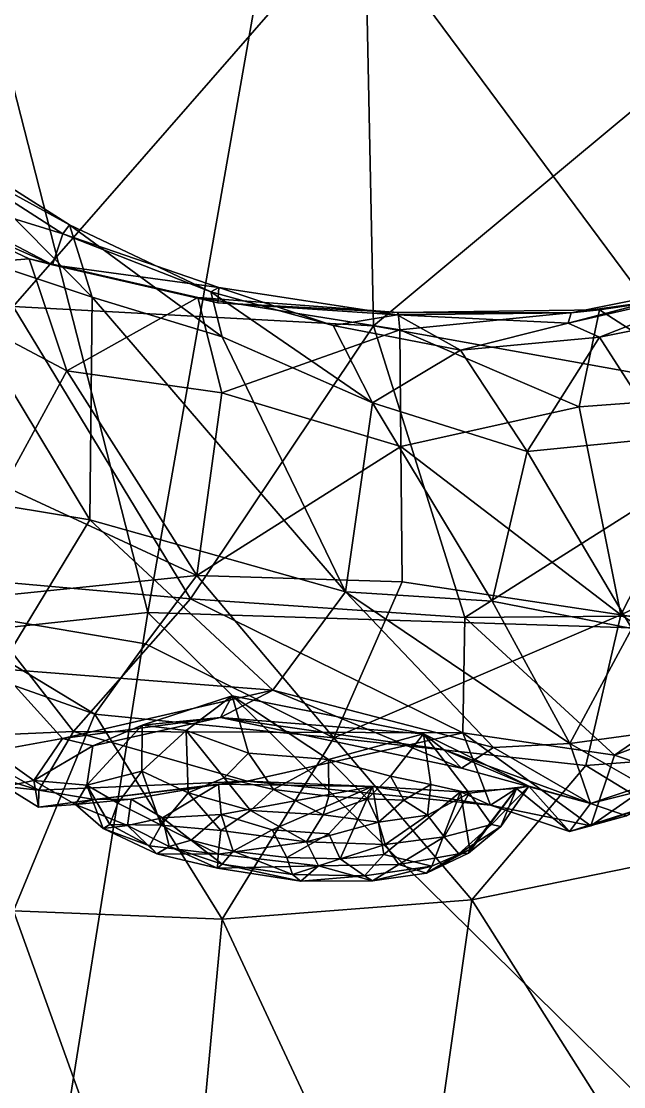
# Model space of a CAD drawing. Extents: x -1.07 to 1.07, y -3.15 to 5.89.
# Drawn here: x -0.897 to -0.7174, y 1.6532 to 1.9706 of the extents above; entities that cross this region are included whole.
import ezdxf

# ---------------------------------------------------------------- set-up
doc = ezdxf.new("R2010")
doc.units = 0
doc.layers.add('TRICERTP$LWO', color=1, linetype='CONTINUOUS')

msp = doc.modelspace()

# ---------------------------------------------------------------- linework, layer by layer
at = {"layer": 'TRICERTP$LWO'}
for points in [[(-0.81763, 2.03125, 2.6569), (-0.91515, 2.01248, 2.59458), (-0.85928, 1.7945, 2.66501)], [(-0.85928, 1.7945, 2.66501), (-0.63674, 1.78738, 2.84103), (-0.81763, 2.03125, 2.6569)], [(-0.59958, 2.01651, 2.81067), (-0.81763, 2.03125, 2.6569), (-0.63674, 1.78738, 2.84103)], [(-0.91892, 2.02215, 0.00953), (-0.79466, 2.00572, 0.00562), (-0.89943, 1.88558, 0.01244)], [(-0.9436, 1.78539, 2.56447), (-0.85928, 1.7945, 2.66501), (-0.91515, 2.01248, 2.59458)], [(-0.79203, 1.87989, 0.00798), (-0.89943, 1.88558, 0.01244), (-0.79466, 2.00572, 0.00562)], [(-0.79466, 2.00572, 0.00562), (-0.66458, 1.98592, 0.00234), (-0.79203, 1.87989, 0.00798)], [(-0.66384, 1.85681, 0.00489), (-0.79203, 1.87989, 0.00798), (-0.66458, 1.98592, 0.00234)], [(-0.92536, 1.9334, 0.3959), (-0.8846, 1.90726, 0.39232), (-0.93523, 1.92282, 0.47819)], [(-0.92693, 1.90544, 0.24309), (-0.8759, 1.88836, 0.25578), (-0.92146, 1.93459, 0.32239)], [(-0.92146, 1.93459, 0.32239), (-0.88264, 1.90997, 0.32462), (-0.92536, 1.9334, 0.3959)], [(-0.8846, 1.90726, 0.39232), (-0.92536, 1.9334, 0.3959), (-0.88264, 1.90997, 0.32462)], [(-0.88264, 1.90997, 0.32462), (-0.92146, 1.93459, 0.32239), (-0.8759, 1.88836, 0.25578)], [(-0.88775, 1.89807, 0.47323), (-0.93523, 1.92282, 0.47819), (-0.8846, 1.90726, 0.39232)], [(-0.93523, 1.92282, 0.47819), (-0.88775, 1.89807, 0.47323), (-0.93492, 1.91874, 0.59381)], [(-0.93492, 1.91874, 0.59381), (-0.89466, 1.89987, 0.60486), (-0.93966, 1.89628, 0.71809)], [(-0.89466, 1.89987, 0.60486), (-0.93492, 1.91874, 0.59381), (-0.88775, 1.89807, 0.47323)], [(-0.88264, 1.90997, 0.32462), (-0.84056, 1.88995, 0.32737), (-0.8846, 1.90726, 0.39232)], [(-0.8759, 1.88836, 0.25578), (-0.83713, 1.8766, 0.26606), (-0.88264, 1.90997, 0.32462)], [(-0.84056, 1.88995, 0.32737), (-0.88264, 1.90997, 0.32462), (-0.83713, 1.8766, 0.26606)], [(-0.92602, 1.83019, 0.153), (-0.87659, 1.82205, 0.16983), (-0.92693, 1.90544, 0.24309)], [(-0.8759, 1.88836, 0.25578), (-0.92693, 1.90544, 0.24309), (-0.87659, 1.82205, 0.16983)], [(-0.8846, 1.90726, 0.39232), (-0.83815, 1.89124, 0.38751), (-0.88775, 1.89807, 0.47323)], [(-0.83815, 1.89124, 0.38751), (-0.8846, 1.90726, 0.39232), (-0.84056, 1.88995, 0.32737)], [(-0.88347, 1.8665, 0.72647), (-0.93966, 1.89628, 0.71809), (-0.89466, 1.89987, 0.60486)], [(-0.89466, 1.89987, 0.60486), (-0.84436, 1.88831, 0.59628), (-0.88347, 1.8665, 0.72647)], [(-0.88775, 1.89807, 0.47323), (-0.83845, 1.88669, 0.46807), (-0.89466, 1.89987, 0.60486)], [(-0.84436, 1.88831, 0.59628), (-0.89466, 1.89987, 0.60486), (-0.83845, 1.88669, 0.46807)], [(-0.83845, 1.88669, 0.46807), (-0.88775, 1.89807, 0.47323), (-0.83815, 1.89124, 0.38751)], [(-0.88347, 1.8665, 0.72647), (-0.90208, 1.83206, 0.82136), (-0.93966, 1.89628, 0.71809)], [(-0.68562, 1.89177, 0.38099), (-0.68536, 1.89338, 0.47082), (-0.73396, 1.88069, 0.38545)], [(-0.68536, 1.89338, 0.47082), (-0.73314, 1.88377, 0.46621), (-0.73396, 1.88069, 0.38545)], [(-0.68562, 1.89177, 0.38099), (-0.73396, 1.88069, 0.38545), (-0.72465, 1.87653, 0.33173)], [(-0.68536, 1.89338, 0.47082), (-0.67387, 1.89207, 0.59859), (-0.73314, 1.88377, 0.46621)], [(-0.67387, 1.89207, 0.59859), (-0.72465, 1.88463, 0.59222), (-0.73314, 1.88377, 0.46621)], [(-0.67387, 1.89207, 0.59859), (-0.68489, 1.85912, 0.71769), (-0.72465, 1.88463, 0.59222)], [(-0.69101, 1.88327, 0.32678), (-0.68562, 1.89177, 0.38099), (-0.72465, 1.87653, 0.33173)], [(-0.84056, 1.88995, 0.32737), (-0.80404, 1.87994, 0.3392), (-0.83815, 1.89124, 0.38751)], [(-0.83713, 1.8766, 0.26606), (-0.79236, 1.8569, 0.26421), (-0.84056, 1.88995, 0.32737)], [(-0.80404, 1.87994, 0.3392), (-0.84056, 1.88995, 0.32737), (-0.79236, 1.8569, 0.26421)], [(-0.83815, 1.89124, 0.38751), (-0.785, 1.88309, 0.39292), (-0.83845, 1.88669, 0.46807)], [(-0.785, 1.88309, 0.39292), (-0.83815, 1.89124, 0.38751), (-0.80404, 1.87994, 0.3392)], [(-0.84656, 1.79849, 0.01045), (-0.9171, 1.80476, 0.01137), (-0.89943, 1.88558, 0.01244)], [(-0.89943, 1.88558, 0.01244), (-0.79203, 1.87989, 0.00798), (-0.84656, 1.79849, 0.01045)], [(-0.83722, 1.85987, 0.71358), (-0.88347, 1.8665, 0.72647), (-0.84436, 1.88831, 0.59628)], [(-0.87659, 1.82205, 0.16983), (-0.80041, 1.80057, 0.17978), (-0.8759, 1.88836, 0.25578)], [(-0.83713, 1.8766, 0.26606), (-0.8759, 1.88836, 0.25578), (-0.80041, 1.80057, 0.17978)], [(-0.84436, 1.88831, 0.59628), (-0.78419, 1.87869, 0.62362), (-0.83722, 1.85987, 0.71358)], [(-0.83845, 1.88669, 0.46807), (-0.78472, 1.88388, 0.48893), (-0.84436, 1.88831, 0.59628)], [(-0.78419, 1.87869, 0.62362), (-0.84436, 1.88831, 0.59628), (-0.78472, 1.88388, 0.48893)], [(-0.78472, 1.88388, 0.48893), (-0.83845, 1.88669, 0.46807), (-0.785, 1.88309, 0.39292)], [(-0.80404, 1.87994, 0.3392), (-0.76613, 1.87257, 0.33142), (-0.785, 1.88309, 0.39292)], [(-0.73314, 1.88377, 0.46621), (-0.78472, 1.88388, 0.48893), (-0.785, 1.88309, 0.39292)], [(-0.73396, 1.88069, 0.38545), (-0.73314, 1.88377, 0.46621), (-0.785, 1.88309, 0.39292)], [(-0.73396, 1.88069, 0.38545), (-0.785, 1.88309, 0.39292), (-0.76613, 1.87257, 0.33142)], [(-0.73314, 1.88377, 0.46621), (-0.72465, 1.88463, 0.59222), (-0.78472, 1.88388, 0.48893)], [(-0.72465, 1.88463, 0.59222), (-0.78419, 1.87869, 0.62362), (-0.78472, 1.88388, 0.48893)], [(-0.72465, 1.88463, 0.59222), (-0.73076, 1.85569, 0.70903), (-0.78419, 1.87869, 0.62362)], [(-0.68489, 1.85912, 0.71769), (-0.73076, 1.85569, 0.70903), (-0.72465, 1.88463, 0.59222)], [(-0.69101, 1.88327, 0.32678), (-0.72465, 1.87653, 0.33173), (-0.70543, 1.84646, 0.25674)], [(-0.76485, 1.79296, 0.00558), (-0.84656, 1.79849, 0.01045), (-0.79203, 1.87989, 0.00798)], [(-0.76613, 1.87257, 0.33142), (-0.80404, 1.87994, 0.3392), (-0.79236, 1.8569, 0.26421)], [(-0.79203, 1.87989, 0.00798), (-0.66384, 1.85681, 0.00489), (-0.76485, 1.79296, 0.00558)], [(-0.72465, 1.87653, 0.33173), (-0.73396, 1.88069, 0.38545), (-0.76613, 1.87257, 0.33142)], [(-0.78388, 1.84395, 0.74828), (-0.83722, 1.85987, 0.71358), (-0.78419, 1.87869, 0.62362)], [(-0.79236, 1.8569, 0.26421), (-0.83713, 1.8766, 0.26606), (-0.80041, 1.80057, 0.17978)], [(-0.73076, 1.85569, 0.70903), (-0.78388, 1.84395, 0.74828), (-0.78419, 1.87869, 0.62362)], [(-0.72465, 1.87653, 0.33173), (-0.76613, 1.87257, 0.33142), (-0.74623, 1.84242, 0.25811)], [(-0.70543, 1.84646, 0.25674), (-0.72465, 1.87653, 0.33173), (-0.74623, 1.84242, 0.25811)], [(-0.74623, 1.84242, 0.25811), (-0.76613, 1.87257, 0.33142), (-0.79236, 1.8569, 0.26421)], [(-0.84467, 1.8055, 0.84144), (-0.90208, 1.83206, 0.82136), (-0.88347, 1.8665, 0.72647)], [(-0.83722, 1.85987, 0.71358), (-0.84467, 1.8055, 0.84144), (-0.88347, 1.8665, 0.72647)], [(-0.83722, 1.85987, 0.71358), (-0.78388, 1.84395, 0.74828), (-0.84467, 1.8055, 0.84144)], [(-0.75663, 1.79783, 0.17682), (-0.79236, 1.8569, 0.26421), (-0.80041, 1.80057, 0.17978)], [(-0.74623, 1.84242, 0.25811), (-0.79236, 1.8569, 0.26421), (-0.75663, 1.79783, 0.17682)], [(-0.65912, 1.79385, 0.00806), (-0.76485, 1.79296, 0.00558), (-0.66384, 1.85681, 0.00489)], [(-0.73076, 1.85569, 0.70903), (-0.68489, 1.85912, 0.71769), (-0.71831, 1.79372, 0.84854)], [(-0.66689, 1.8184, 0.81327), (-0.71831, 1.79372, 0.84854), (-0.68489, 1.85912, 0.71769)], [(-0.73076, 1.85569, 0.70903), (-0.71831, 1.79372, 0.84854), (-0.78388, 1.84395, 0.74828)], [(-0.70543, 1.84646, 0.25674), (-0.74623, 1.84242, 0.25811), (-0.71505, 1.78965, 0.1727)], [(-0.78352, 1.80355, 0.82935), (-0.84467, 1.8055, 0.84144), (-0.78388, 1.84395, 0.74828)], [(-0.71831, 1.79372, 0.84854), (-0.78352, 1.80355, 0.82935), (-0.78388, 1.84395, 0.74828)], [(-0.71505, 1.78965, 0.1727), (-0.74623, 1.84242, 0.25811), (-0.75663, 1.79783, 0.17682)], [(-0.84467, 1.8055, 0.84144), (-0.92916, 1.79683, 0.90818), (-0.90208, 1.83206, 0.82136)], [(-0.87659, 1.82205, 0.16983), (-0.92602, 1.83019, 0.153), (-0.90364, 1.77768, 0.11261)], [(-0.82203, 1.77129, 0.14419), (-0.87659, 1.82205, 0.16983), (-0.90364, 1.77768, 0.11261)], [(-0.80041, 1.80057, 0.17978), (-0.87659, 1.82205, 0.16983), (-0.82203, 1.77129, 0.14419)], [(-0.64153, 1.78072, 0.89774), (-0.71831, 1.79372, 0.84854), (-0.66689, 1.8184, 0.81327)], [(-0.84467, 1.8055, 0.84144), (-0.86004, 1.78511, 0.89907), (-0.92916, 1.79683, 0.90818)], [(-0.8815, 1.75896, 0.00862), (-0.91985, 1.75731, 0.01259), (-0.9171, 1.80476, 0.01137)], [(-0.8815, 1.75896, 0.00862), (-0.9171, 1.80476, 0.01137), (-0.84656, 1.79849, 0.01045)], [(-0.80383, 1.75715, 0.95877), (-0.86004, 1.78511, 0.89907), (-0.84467, 1.8055, 0.84144)], [(-0.78352, 1.80355, 0.82935), (-0.80383, 1.75715, 0.95877), (-0.84467, 1.8055, 0.84144)], [(-0.78352, 1.80355, 0.82935), (-0.71831, 1.79372, 0.84854), (-0.80383, 1.75715, 0.95877)], [(-0.7563, 1.75421, 0.13885), (-0.80041, 1.80057, 0.17978), (-0.82203, 1.77129, 0.14419)], [(-0.7563, 1.75421, 0.13885), (-0.73352, 1.75541, 0.12954), (-0.80041, 1.80057, 0.17978)], [(-0.80041, 1.80057, 0.17978), (-0.73352, 1.75541, 0.12954), (-0.75663, 1.79783, 0.17682)], [(-0.93914, 1.78677, 1.00861), (-0.92916, 1.79683, 0.90818), (-0.87507, 1.76413, 0.98514)], [(-0.86004, 1.78511, 0.89907), (-0.87507, 1.76413, 0.98514), (-0.92916, 1.79683, 0.90818)], [(-0.76542, 1.75858, 0.00687), (-0.8815, 1.75896, 0.00862), (-0.84656, 1.79849, 0.01045)], [(-0.84656, 1.79849, 0.01045), (-0.76485, 1.79296, 0.00558), (-0.76542, 1.75858, 0.00687)], [(-0.73352, 1.75541, 0.12954), (-0.71505, 1.78965, 0.1727), (-0.75663, 1.79783, 0.17682)], [(-0.85928, 1.7945, 2.66501), (-0.9436, 1.78539, 2.56447), (-0.89234, 1.58747, 2.60859)], [(-0.89234, 1.58747, 2.60859), (-0.64099, 1.57962, 2.82359), (-0.85928, 1.7945, 2.66501)], [(-0.63674, 1.78738, 2.84103), (-0.85928, 1.7945, 2.66501), (-0.64099, 1.57962, 2.82359)], [(-0.71831, 1.79372, 0.84854), (-0.72874, 1.74886, 0.9628), (-0.80383, 1.75715, 0.95877)], [(-0.65912, 1.79385, 0.00806), (-0.7202, 1.75192, 0.0122), (-0.76485, 1.79296, 0.00558)], [(-0.65647, 1.75448, 0.96521), (-0.72874, 1.74886, 0.9628), (-0.71831, 1.79372, 0.84854)], [(-0.7202, 1.75192, 0.0122), (-0.65912, 1.79385, 0.00806), (-0.68953, 1.76349, 0.01359)], [(-0.64153, 1.78072, 0.89774), (-0.65647, 1.75448, 0.96521), (-0.71831, 1.79372, 0.84854)], [(-0.76485, 1.79296, 0.00558), (-0.7202, 1.75192, 0.0122), (-0.76542, 1.75858, 0.00687)], [(-0.70728, 1.75896, 0.13034), (-0.71505, 1.78965, 0.1727), (-0.73352, 1.75541, 0.12954)], [(-0.95122, 1.57478, 2.5028), (-0.89234, 1.58747, 2.60859), (-0.9436, 1.78539, 2.56447)], [(-0.87507, 1.76413, 0.98514), (-0.89938, 1.70553, 1.15091), (-0.93914, 1.78677, 1.00861)], [(-0.87507, 1.76413, 0.98514), (-0.86004, 1.78511, 0.89907), (-0.80383, 1.75715, 0.95877)], [(-0.90559, 1.7531, 0.07515), (-0.88473, 1.75696, 0.10279), (-0.90364, 1.77768, 0.11261)], [(-0.88473, 1.75696, 0.10279), (-0.82203, 1.77129, 0.14419), (-0.90364, 1.77768, 0.11261)], [(-0.82203, 1.77129, 0.14419), (-0.88473, 1.75696, 0.10279), (-0.83766, 1.76313, 0.1312)], [(-0.82203, 1.77129, 0.14419), (-0.83766, 1.76313, 0.1312), (-0.76577, 1.74806, 0.13427)], [(-0.76577, 1.74806, 0.13427), (-0.7563, 1.75421, 0.13885), (-0.82203, 1.77129, 0.14419)], [(-0.83421, 1.76964, 0.1254), (-0.86102, 1.76094, 0.1112), (-0.84791, 1.75929, 0.11669)], [(-0.83421, 1.76964, 0.1254), (-0.83766, 1.76313, 0.1312), (-0.86102, 1.76094, 0.1112)], [(-0.82932, 1.75254, 0.12126), (-0.83421, 1.76964, 0.1254), (-0.84791, 1.75929, 0.11669)], [(-0.83766, 1.76313, 0.1312), (-0.83421, 1.76964, 0.1254), (-0.77712, 1.75835, 0.11934)], [(-0.83421, 1.76964, 0.1254), (-0.80547, 1.75063, 0.12181), (-0.77712, 1.75835, 0.11934)], [(-0.82932, 1.75254, 0.12126), (-0.80547, 1.75063, 0.12181), (-0.83421, 1.76964, 0.1254)], [(-0.89938, 1.70553, 1.15091), (-0.87507, 1.76413, 0.98514), (-0.83714, 1.70307, 1.1112)], [(-0.88473, 1.75696, 0.10279), (-0.87569, 1.75473, 0.10073), (-0.83766, 1.76313, 0.1312)], [(-0.87569, 1.75473, 0.10073), (-0.86102, 1.76094, 0.1112), (-0.83766, 1.76313, 0.1312)], [(-0.80383, 1.75715, 0.95877), (-0.83714, 1.70307, 1.1112), (-0.87507, 1.76413, 0.98514)], [(-0.77114, 1.75361, 0.12272), (-0.76577, 1.74806, 0.13427), (-0.83766, 1.76313, 0.1312)], [(-0.77114, 1.75361, 0.12272), (-0.83766, 1.76313, 0.1312), (-0.77712, 1.75835, 0.11934)], [(-0.7202, 1.75192, 0.0122), (-0.68953, 1.76349, 0.01359), (-0.7046, 1.74673, 0.02662)], [(-0.8815, 1.75896, 0.00862), (-0.89183, 1.7415, 0.01761), (-0.91985, 1.75731, 0.01259)], [(-0.89183, 1.7415, 0.01761), (-0.8815, 1.75896, 0.00862), (-0.82968, 1.7442, 0.00643)], [(-0.82968, 1.7442, 0.00643), (-0.8815, 1.75896, 0.00862), (-0.76542, 1.75858, 0.00687)], [(-0.86102, 1.76094, 0.1112), (-0.87747, 1.74301, 0.07067), (-0.86111, 1.74717, 0.09848)], [(-0.86102, 1.76094, 0.1112), (-0.87569, 1.75473, 0.10073), (-0.87747, 1.74301, 0.07067)], [(-0.84791, 1.75929, 0.11669), (-0.86102, 1.76094, 0.1112), (-0.86111, 1.74717, 0.09848)], [(-0.84791, 1.75929, 0.11669), (-0.86111, 1.74717, 0.09848), (-0.84728, 1.74074, 0.10378)], [(-0.82932, 1.75254, 0.12126), (-0.84791, 1.75929, 0.11669), (-0.83659, 1.74521, 0.11488)], [(-0.83659, 1.74521, 0.11488), (-0.84791, 1.75929, 0.11669), (-0.84728, 1.74074, 0.10378)], [(-0.75712, 1.7371, 0.01057), (-0.82968, 1.7442, 0.00643), (-0.76542, 1.75858, 0.00687)], [(-0.75712, 1.7371, 0.01057), (-0.76542, 1.75858, 0.00687), (-0.72724, 1.73092, 0.02735)], [(-0.7202, 1.75192, 0.0122), (-0.72724, 1.73092, 0.02735), (-0.76542, 1.75858, 0.00687)], [(-0.70984, 1.74188, 0.10937), (-0.70728, 1.75896, 0.13034), (-0.73352, 1.75541, 0.12954)], [(-0.90766, 1.74641, 0.03119), (-0.91985, 1.75731, 0.01259), (-0.89183, 1.7415, 0.01761)], [(-0.90559, 1.7531, 0.07515), (-0.89326, 1.74438, 0.06161), (-0.88473, 1.75696, 0.10279)], [(-0.87569, 1.75473, 0.10073), (-0.88473, 1.75696, 0.10279), (-0.89326, 1.74438, 0.06161)], [(-0.7627, 1.70889, 1.08689), (-0.83714, 1.70307, 1.1112), (-0.80383, 1.75715, 0.95877)], [(-0.80547, 1.75063, 0.12181), (-0.78694, 1.74573, 0.11818), (-0.77712, 1.75835, 0.11934)], [(-0.72874, 1.74886, 0.9628), (-0.7627, 1.70889, 1.08689), (-0.80383, 1.75715, 0.95877)], [(-0.78694, 1.74573, 0.11818), (-0.77491, 1.74317, 0.11377), (-0.77712, 1.75835, 0.11934)], [(-0.74577, 1.74273, 0.0828), (-0.77712, 1.75835, 0.11934), (-0.76352, 1.74059, 0.10464)], [(-0.77491, 1.74317, 0.11377), (-0.76352, 1.74059, 0.10464), (-0.77712, 1.75835, 0.11934)], [(-0.77114, 1.75361, 0.12272), (-0.77712, 1.75835, 0.11934), (-0.74577, 1.74273, 0.0828)], [(-0.73352, 1.75541, 0.12954), (-0.7563, 1.75421, 0.13885), (-0.7273, 1.73756, 0.0991)], [(-0.70984, 1.74188, 0.10937), (-0.73352, 1.75541, 0.12954), (-0.7273, 1.73756, 0.0991)], [(-0.90559, 1.7531, 0.07515), (-0.90187, 1.74262, 0.05233), (-0.89326, 1.74438, 0.06161)], [(-0.89326, 1.74438, 0.06161), (-0.87747, 1.74301, 0.07067), (-0.87569, 1.75473, 0.10073)], [(-0.82932, 1.75254, 0.12126), (-0.83659, 1.74521, 0.11488), (-0.82185, 1.7417, 0.11729)], [(-0.80547, 1.75063, 0.12181), (-0.82932, 1.75254, 0.12126), (-0.82185, 1.7417, 0.11729)], [(-0.74577, 1.74273, 0.0828), (-0.7273, 1.73756, 0.0991), (-0.77114, 1.75361, 0.12272)], [(-0.76577, 1.74806, 0.13427), (-0.77114, 1.75361, 0.12272), (-0.7273, 1.73756, 0.0991)], [(-0.7273, 1.73756, 0.0991), (-0.7563, 1.75421, 0.13885), (-0.76577, 1.74806, 0.13427)], [(-0.65647, 1.75448, 0.96521), (-0.68812, 1.72402, 1.07741), (-0.72874, 1.74886, 0.9628)], [(-0.80547, 1.75063, 0.12181), (-0.82185, 1.7417, 0.11729), (-0.80534, 1.73972, 0.11766)], [(-0.80547, 1.75063, 0.12181), (-0.79378, 1.73898, 0.11584), (-0.78694, 1.74573, 0.11818)], [(-0.80547, 1.75063, 0.12181), (-0.80534, 1.73972, 0.11766), (-0.79378, 1.73898, 0.11584)], [(-0.72724, 1.73092, 0.02735), (-0.7202, 1.75192, 0.0122), (-0.7046, 1.74673, 0.02662)], [(-0.89183, 1.7415, 0.01761), (-0.90187, 1.74262, 0.05233), (-0.90766, 1.74641, 0.03119)], [(-0.86824, 1.73764, 0.08065), (-0.86111, 1.74717, 0.09848), (-0.87747, 1.74301, 0.07067)], [(-0.86111, 1.74717, 0.09848), (-0.86824, 1.73764, 0.08065), (-0.85533, 1.73114, 0.08309)], [(-0.84728, 1.74074, 0.10378), (-0.86111, 1.74717, 0.09848), (-0.85533, 1.73114, 0.08309)], [(-0.78295, 1.73857, 0.11317), (-0.78694, 1.74573, 0.11818), (-0.79378, 1.73898, 0.11584)], [(-0.78694, 1.74573, 0.11818), (-0.78295, 1.73857, 0.11317), (-0.77491, 1.74317, 0.11377)], [(-0.68812, 1.72402, 1.07741), (-0.7627, 1.70889, 1.08689), (-0.72874, 1.74886, 0.9628)], [(-0.71658, 1.73383, 0.0613), (-0.69559, 1.74828, 0.09479), (-0.7273, 1.73756, 0.0991)], [(-0.7273, 1.73756, 0.0991), (-0.69559, 1.74828, 0.09479), (-0.70984, 1.74188, 0.10937)], [(-0.72724, 1.73092, 0.02735), (-0.7046, 1.74673, 0.02662), (-0.71004, 1.73676, 0.04222)], [(-0.90187, 1.74262, 0.05233), (-0.89191, 1.73645, 0.03287), (-0.89326, 1.74438, 0.06161)], [(-0.90187, 1.74262, 0.05233), (-0.89183, 1.7415, 0.01761), (-0.89191, 1.73645, 0.03287)], [(-0.87747, 1.74301, 0.07067), (-0.89326, 1.74438, 0.06161), (-0.88084, 1.73724, 0.03517)], [(-0.89191, 1.73645, 0.03287), (-0.88084, 1.73724, 0.03517), (-0.89326, 1.74438, 0.06161)], [(-0.89183, 1.7415, 0.01761), (-0.82968, 1.7442, 0.00643), (-0.87523, 1.73874, 0.01709)], [(-0.87747, 1.74301, 0.07067), (-0.88084, 1.73724, 0.03517), (-0.87262, 1.73012, 0.04086)], [(-0.86824, 1.73764, 0.08065), (-0.87747, 1.74301, 0.07067), (-0.87059, 1.73129, 0.06212)], [(-0.87059, 1.73129, 0.06212), (-0.87747, 1.74301, 0.07067), (-0.87262, 1.73012, 0.04086)], [(-0.82968, 1.7442, 0.00643), (-0.83821, 1.74329, 0.01155), (-0.87523, 1.73874, 0.01709)], [(-0.87523, 1.73874, 0.01709), (-0.83821, 1.74329, 0.01155), (-0.86425, 1.73883, 0.01893)], [(-0.86425, 1.73883, 0.01893), (-0.83821, 1.74329, 0.01155), (-0.8549, 1.7333, 0.01372)], [(-0.83744, 1.73428, 0.00895), (-0.8549, 1.7333, 0.01372), (-0.83821, 1.74329, 0.01155)], [(-0.83659, 1.74521, 0.11488), (-0.84728, 1.74074, 0.10378), (-0.82866, 1.73547, 0.10771)], [(-0.83821, 1.74329, 0.01155), (-0.82968, 1.7442, 0.00643), (-0.79236, 1.74257, 0.00812)], [(-0.83744, 1.73428, 0.00895), (-0.83821, 1.74329, 0.01155), (-0.79236, 1.74257, 0.00812)], [(-0.82225, 1.72968, 0.00896), (-0.83744, 1.73428, 0.00895), (-0.79236, 1.74257, 0.00812)], [(-0.82185, 1.7417, 0.11729), (-0.83659, 1.74521, 0.11488), (-0.82866, 1.73547, 0.10771)], [(-0.75712, 1.7371, 0.01057), (-0.79236, 1.74257, 0.00812), (-0.82968, 1.7442, 0.00643)], [(-0.80534, 1.72856, 0.00864), (-0.82225, 1.72968, 0.00896), (-0.79236, 1.74257, 0.00812)], [(-0.80198, 1.72103, 0.01317), (-0.80534, 1.72856, 0.00864), (-0.79236, 1.74257, 0.00812)], [(-0.78897, 1.72237, 0.01469), (-0.80198, 1.72103, 0.01317), (-0.79236, 1.74257, 0.00812)], [(-0.79236, 1.74257, 0.00812), (-0.75712, 1.7371, 0.01057), (-0.76613, 1.741, 0.01472)], [(-0.78897, 1.72237, 0.01469), (-0.79236, 1.74257, 0.00812), (-0.76613, 1.741, 0.01472)], [(-0.78295, 1.73857, 0.11317), (-0.77598, 1.73408, 0.10614), (-0.77491, 1.74317, 0.11377)], [(-0.76352, 1.74059, 0.10464), (-0.77491, 1.74317, 0.11377), (-0.77598, 1.73408, 0.10614)], [(-0.76352, 1.74059, 0.10464), (-0.75682, 1.73126, 0.08791), (-0.74577, 1.74273, 0.0828)], [(-0.75682, 1.73126, 0.08791), (-0.75409, 1.73068, 0.06688), (-0.74577, 1.74273, 0.0828)], [(-0.74577, 1.74273, 0.0828), (-0.75409, 1.73068, 0.06688), (-0.74938, 1.74203, 0.03336)], [(-0.74577, 1.74273, 0.0828), (-0.74938, 1.74203, 0.03336), (-0.73357, 1.72919, 0.04494)], [(-0.73357, 1.72919, 0.04494), (-0.7273, 1.73756, 0.0991), (-0.74577, 1.74273, 0.0828)], [(-0.89183, 1.7415, 0.01761), (-0.87523, 1.73874, 0.01709), (-0.89191, 1.73645, 0.03287)], [(-0.84728, 1.74074, 0.10378), (-0.85533, 1.73114, 0.08309), (-0.83758, 1.72948, 0.09161)], [(-0.82866, 1.73547, 0.10771), (-0.84728, 1.74074, 0.10378), (-0.83758, 1.72948, 0.09161)], [(-0.82185, 1.7417, 0.11729), (-0.82866, 1.73547, 0.10771), (-0.80705, 1.7342, 0.11147)], [(-0.80534, 1.73972, 0.11766), (-0.82185, 1.7417, 0.11729), (-0.80705, 1.7342, 0.11147)], [(-0.80534, 1.73972, 0.11766), (-0.80705, 1.7342, 0.11147), (-0.79378, 1.73898, 0.11584)], [(-0.77466, 1.71891, 0.02461), (-0.78897, 1.72237, 0.01469), (-0.76613, 1.741, 0.01472)], [(-0.77598, 1.73408, 0.10614), (-0.77095, 1.72762, 0.09283), (-0.76352, 1.74059, 0.10464)], [(-0.76331, 1.72381, 0.02675), (-0.77466, 1.71891, 0.02461), (-0.76613, 1.741, 0.01472)], [(-0.75682, 1.73126, 0.08791), (-0.76352, 1.74059, 0.10464), (-0.77095, 1.72762, 0.09283)], [(-0.74938, 1.74203, 0.03336), (-0.76613, 1.741, 0.01472), (-0.75712, 1.7371, 0.01057)], [(-0.76331, 1.72381, 0.02675), (-0.76613, 1.741, 0.01472), (-0.74938, 1.74203, 0.03336)], [(-0.75409, 1.73068, 0.06688), (-0.76371, 1.72271, 0.04345), (-0.74938, 1.74203, 0.03336)], [(-0.76371, 1.72271, 0.04345), (-0.76331, 1.72381, 0.02675), (-0.74938, 1.74203, 0.03336)], [(-0.73357, 1.72919, 0.04494), (-0.74938, 1.74203, 0.03336), (-0.75712, 1.7371, 0.01057)], [(-0.89191, 1.73645, 0.03287), (-0.87523, 1.73874, 0.01709), (-0.88084, 1.73724, 0.03517)], [(-0.88084, 1.73724, 0.03517), (-0.86425, 1.73883, 0.01893), (-0.86541, 1.73102, 0.02624)], [(-0.87523, 1.73874, 0.01709), (-0.86425, 1.73883, 0.01893), (-0.88084, 1.73724, 0.03517)], [(-0.87262, 1.73012, 0.04086), (-0.88084, 1.73724, 0.03517), (-0.86541, 1.73102, 0.02624)], [(-0.86824, 1.73764, 0.08065), (-0.87059, 1.73129, 0.06212), (-0.85533, 1.73114, 0.08309)], [(-0.86541, 1.73102, 0.02624), (-0.86425, 1.73883, 0.01893), (-0.8549, 1.7333, 0.01372)], [(-0.79051, 1.73203, 0.10714), (-0.79378, 1.73898, 0.11584), (-0.80705, 1.7342, 0.11147)], [(-0.79378, 1.73898, 0.11584), (-0.79051, 1.73203, 0.10714), (-0.78295, 1.73857, 0.11317)], [(-0.77598, 1.73408, 0.10614), (-0.78295, 1.73857, 0.11317), (-0.79051, 1.73203, 0.10714)], [(-0.75712, 1.7371, 0.01057), (-0.72724, 1.73092, 0.02735), (-0.73357, 1.72919, 0.04494)], [(-0.7273, 1.73756, 0.0991), (-0.73357, 1.72919, 0.04494), (-0.71658, 1.73383, 0.0613)], [(-0.71004, 1.73676, 0.04222), (-0.73357, 1.72919, 0.04494), (-0.72724, 1.73092, 0.02735)], [(-0.71004, 1.73676, 0.04222), (-0.71658, 1.73383, 0.0613), (-0.73357, 1.72919, 0.04494)], [(-0.86541, 1.73102, 0.02624), (-0.8549, 1.7333, 0.01372), (-0.85295, 1.72479, 0.02571)], [(-0.8549, 1.7333, 0.01372), (-0.83744, 1.73428, 0.00895), (-0.84643, 1.72664, 0.01423)], [(-0.84643, 1.72664, 0.01423), (-0.85295, 1.72479, 0.02571), (-0.8549, 1.7333, 0.01372)], [(-0.84643, 1.72664, 0.01423), (-0.83744, 1.73428, 0.00895), (-0.83388, 1.72335, 0.01314)], [(-0.82866, 1.73547, 0.10771), (-0.83758, 1.72948, 0.09161), (-0.81196, 1.72611, 0.09404)], [(-0.82225, 1.72968, 0.00896), (-0.83388, 1.72335, 0.01314), (-0.83744, 1.73428, 0.00895)], [(-0.80705, 1.7342, 0.11147), (-0.82866, 1.73547, 0.10771), (-0.81196, 1.72611, 0.09404)], [(-0.80705, 1.7342, 0.11147), (-0.81196, 1.72611, 0.09404), (-0.79051, 1.73203, 0.10714)], [(-0.79051, 1.73203, 0.10714), (-0.78853, 1.72537, 0.09289), (-0.77598, 1.73408, 0.10614)], [(-0.77095, 1.72762, 0.09283), (-0.77598, 1.73408, 0.10614), (-0.78853, 1.72537, 0.09289)], [(-0.87059, 1.73129, 0.06212), (-0.87262, 1.73012, 0.04086), (-0.85881, 1.72495, 0.05983)], [(-0.87262, 1.73012, 0.04086), (-0.86541, 1.73102, 0.02624), (-0.8566, 1.72255, 0.04063)], [(-0.8566, 1.72255, 0.04063), (-0.85881, 1.72495, 0.05983), (-0.87262, 1.73012, 0.04086)], [(-0.85881, 1.72495, 0.05983), (-0.85533, 1.73114, 0.08309), (-0.87059, 1.73129, 0.06212)], [(-0.85295, 1.72479, 0.02571), (-0.8566, 1.72255, 0.04063), (-0.86541, 1.73102, 0.02624)], [(-0.85533, 1.73114, 0.08309), (-0.85881, 1.72495, 0.05983), (-0.83832, 1.72248, 0.06927)], [(-0.83758, 1.72948, 0.09161), (-0.85533, 1.73114, 0.08309), (-0.83832, 1.72248, 0.06927)], [(-0.78853, 1.72537, 0.09289), (-0.79051, 1.73203, 0.10714), (-0.81196, 1.72611, 0.09404)], [(-0.77095, 1.72762, 0.09283), (-0.7666, 1.72252, 0.07029), (-0.75682, 1.73126, 0.08791)], [(-0.75409, 1.73068, 0.06688), (-0.75682, 1.73126, 0.08791), (-0.7666, 1.72252, 0.07029)], [(-0.75409, 1.73068, 0.06688), (-0.7666, 1.72252, 0.07029), (-0.76371, 1.72271, 0.04345)], [(-0.83758, 1.72948, 0.09161), (-0.83832, 1.72248, 0.06927), (-0.81196, 1.72611, 0.09404)], [(-0.83388, 1.72335, 0.01314), (-0.82225, 1.72968, 0.00896), (-0.8179, 1.7215, 0.01299)], [(-0.80534, 1.72856, 0.00864), (-0.8179, 1.7215, 0.01299), (-0.82225, 1.72968, 0.00896)], [(-0.8179, 1.7215, 0.01299), (-0.80534, 1.72856, 0.00864), (-0.80198, 1.72103, 0.01317)], [(-0.78853, 1.72537, 0.09289), (-0.78445, 1.71935, 0.07129), (-0.77095, 1.72762, 0.09283)], [(-0.7666, 1.72252, 0.07029), (-0.77095, 1.72762, 0.09283), (-0.78445, 1.71935, 0.07129)], [(-0.85881, 1.72495, 0.05983), (-0.8566, 1.72255, 0.04063), (-0.83832, 1.72248, 0.06927)], [(-0.8566, 1.72255, 0.04063), (-0.85295, 1.72479, 0.02571), (-0.83852, 1.71826, 0.04366)], [(-0.85295, 1.72479, 0.02571), (-0.84643, 1.72664, 0.01423), (-0.8371, 1.71949, 0.02661)], [(-0.8371, 1.71949, 0.02661), (-0.83852, 1.71826, 0.04366), (-0.85295, 1.72479, 0.02571)], [(-0.83388, 1.72335, 0.01314), (-0.8371, 1.71949, 0.02661), (-0.84643, 1.72664, 0.01423)], [(-0.80847, 1.71895, 0.06828), (-0.81196, 1.72611, 0.09404), (-0.83832, 1.72248, 0.06927)], [(-0.81196, 1.72611, 0.09404), (-0.80847, 1.71895, 0.06828), (-0.78853, 1.72537, 0.09289)], [(-0.78445, 1.71935, 0.07129), (-0.78853, 1.72537, 0.09289), (-0.80847, 1.71895, 0.06828)], [(-0.76371, 1.72271, 0.04345), (-0.77626, 1.71683, 0.04464), (-0.76331, 1.72381, 0.02675)], [(-0.77626, 1.71683, 0.04464), (-0.77466, 1.71891, 0.02461), (-0.76331, 1.72381, 0.02675)], [(-0.68812, 1.72402, 1.07741), (-0.70466, 1.6172, 1.22246), (-0.7627, 1.70889, 1.08689)], [(-0.83852, 1.71826, 0.04366), (-0.83832, 1.72248, 0.06927), (-0.8566, 1.72255, 0.04063)], [(-0.83832, 1.72248, 0.06927), (-0.83852, 1.71826, 0.04366), (-0.80847, 1.71895, 0.06828)], [(-0.8371, 1.71949, 0.02661), (-0.83388, 1.72335, 0.01314), (-0.81616, 1.71645, 0.02384)], [(-0.8179, 1.7215, 0.01299), (-0.81616, 1.71645, 0.02384), (-0.83388, 1.72335, 0.01314)], [(-0.81616, 1.71645, 0.02384), (-0.8179, 1.7215, 0.01299), (-0.80198, 1.72103, 0.01317)], [(-0.79468, 1.71605, 0.02635), (-0.81616, 1.71645, 0.02384), (-0.80198, 1.72103, 0.01317)], [(-0.79468, 1.71605, 0.02635), (-0.80198, 1.72103, 0.01317), (-0.78897, 1.72237, 0.01469)], [(-0.77466, 1.71891, 0.02461), (-0.79468, 1.71605, 0.02635), (-0.78897, 1.72237, 0.01469)], [(-0.7666, 1.72252, 0.07029), (-0.78445, 1.71935, 0.07129), (-0.77626, 1.71683, 0.04464)], [(-0.7666, 1.72252, 0.07029), (-0.77626, 1.71683, 0.04464), (-0.76371, 1.72271, 0.04345)], [(-0.83852, 1.71826, 0.04366), (-0.8371, 1.71949, 0.02661), (-0.81366, 1.71438, 0.0416)], [(-0.81366, 1.71438, 0.0416), (-0.80847, 1.71895, 0.06828), (-0.83852, 1.71826, 0.04366)], [(-0.81616, 1.71645, 0.02384), (-0.81366, 1.71438, 0.0416), (-0.8371, 1.71949, 0.02661)], [(-0.80847, 1.71895, 0.06828), (-0.81366, 1.71438, 0.0416), (-0.79234, 1.71456, 0.04561)], [(-0.78445, 1.71935, 0.07129), (-0.80847, 1.71895, 0.06828), (-0.79234, 1.71456, 0.04561)], [(-0.79234, 1.71456, 0.04561), (-0.79468, 1.71605, 0.02635), (-0.77466, 1.71891, 0.02461)], [(-0.78445, 1.71935, 0.07129), (-0.79234, 1.71456, 0.04561), (-0.77626, 1.71683, 0.04464)], [(-0.77626, 1.71683, 0.04464), (-0.79234, 1.71456, 0.04561), (-0.77466, 1.71891, 0.02461)], [(-0.81366, 1.71438, 0.0416), (-0.81616, 1.71645, 0.02384), (-0.79468, 1.71605, 0.02635)], [(-0.79234, 1.71456, 0.04561), (-0.81366, 1.71438, 0.0416), (-0.79468, 1.71605, 0.02635)], [(-0.7627, 1.70889, 1.08689), (-0.78068, 1.58213, 1.24361), (-0.83714, 1.70307, 1.1112)], [(-0.70466, 1.6172, 1.22246), (-0.78068, 1.58213, 1.24361), (-0.7627, 1.70889, 1.08689)], [(-0.90611, 1.56846, 1.35179), (-0.89938, 1.70553, 1.15091), (-0.84977, 1.56765, 1.28453)], [(-0.83714, 1.70307, 1.1112), (-0.84977, 1.56765, 1.28453), (-0.89938, 1.70553, 1.15091)], [(-0.78068, 1.58213, 1.24361), (-0.84977, 1.56765, 1.28453), (-0.83714, 1.70307, 1.1112)]]:
    msp.add_3dface(points, dxfattribs=at)

doc.saveas('drawing.dxf')
